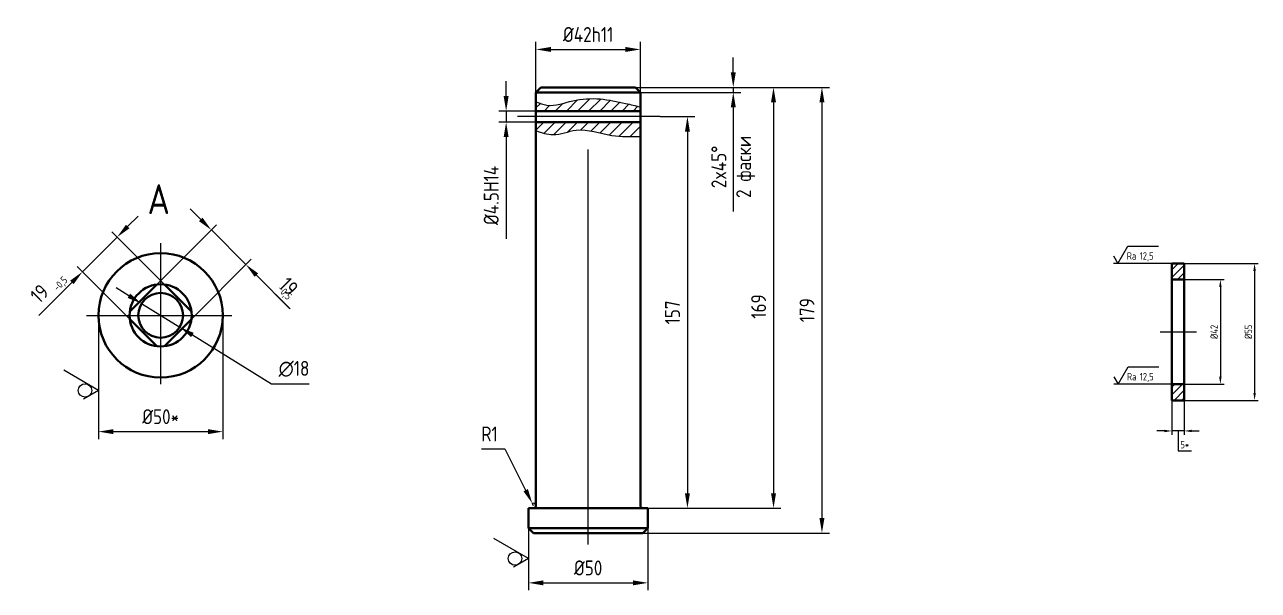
# Model space of a CAD drawing. Header units: millimetres. Extents: x 7762 to 12405, y -3692 to -3213.
# Drawn here: x 10928.9 to 11425.2, y -3533.7 to -3306.5 of the extents above; entities that cross this region are included whole.
import ezdxf
from ezdxf.enums import TextEntityAlignment as Align

# ---------------------------------------------------------------- set-up
doc = ezdxf.new("R2010")
doc.units = ezdxf.units.MM
doc.linetypes.add('CENTER', pattern=[50.8, 31.75, -6.35, 6.35, -6.35])
for name, color, linetype in [('Bord', 1, 'Continuous'), ('Cen', 5, 'CENTER'), ('Dim', 7, 'Continuous'), ('Hatch', 250, 'Continuous'), ('Text', 3, 'Continuous'), ('Textb', 6, 'Continuous')]:
    doc.layers.add(name, color=color, linetype=linetype)
doc.layers.add('Cont', color=6, linetype='Continuous', lineweight=40)
doc.styles.add('Style1', font='romans.shx', dxfattribs={"width": 0.8})
doc.dimstyles.new('LIN', dxfattribs={"dimtxt": 3, "dimasz": 3, "dimexe": 1.5, "dimexo": 0, "dimgap": 1, "dimtad": 1, "dimtoh": 1, "dimdec": 0, "dimzin": 12, "dimdsep": 46, "dimtxsty": 'Style1', "dimcen": 0, "dimclrt": 3, "dimadec": 0, "dimazin": 0, "dimtfac": 1, "dimtdec": 0, "dimtmove": 1, "dimatfit": 3, "dimfxl": 1, "dimtolj": 1, "dimtzin": 12, "dimarcsym": 0})
doc.dimstyles.new('LIN_2', dxfattribs={"dimscale": 2, "dimtxt": 3, "dimasz": 3, "dimexe": 1.5, "dimexo": 0, "dimgap": 1.5, "dimtad": 1, "dimzin": 13, "dimdsep": 46, "dimtxsty": 'Style1', "dimcen": 0, "dimclrt": 3, "dimadec": 0, "dimazin": 0, "dimtfac": 1, "dimtmove": 0, "dimatfit": 0, "dimfxl": 1, "dimtolj": 1, "dimtzin": 13, "dimarcsym": 0})
doc.dimstyles.new('Rad_2', dxfattribs={"dimscale": 2, "dimtxt": 3, "dimasz": 3, "dimexe": 1.25, "dimexo": 0, "dimgap": 1.5, "dimtad": 1, "dimtoh": 1, "dimtxsty": 'Style1', "dimcen": 2.5, "dimclrt": 3, "dimadec": 0, "dimazin": 0, "dimtfac": 1, "dimtmove": 0, "dimatfit": 3, "dimfxl": 1, "dimarcsym": 0})
pattern_1 = [(45, (9944.528, -3726.2457), (-2.245064, 2.245064), [])]

# ---------------------------------------------------------------- blocks, each defined once
blk = doc.blocks.new('ZNAK19')
at = {"layer": 'Text', "style": 'Style1', "width": 0.8}
blk.add_attdef('1', (4.28, -0.84), '', height=3, dxfattribs=at)
at = {"layer": 'Textb', "style": 'Style1', "width": 0.8}
blk.add_attdef('А', text='', height=6, dxfattribs=at).set_placement((4.2, 0.54), align=Align.RIGHT)
blk = doc.blocks.new('sherISO_09')
at = {"layer": 'Text'}
for q in [(4.04, 7), (-1.73, 3)]:
    blk.add_line((0, 0), q, dxfattribs=at)
blk.add_circle((0, 2.71), 1.35, dxfattribs=at)
blk = doc.blocks.new('*D213')
at = {"layer": 'Defpoints', "color": 0, "transparency": 16777216}
for p in [(11004.03, -3388.95), (10982.13, -3410.84), (10996.05, -3424.76)]:
    blk.add_point(p, dxfattribs=at)
at = {"layer": 'Dim', "color": 0, "lineweight": -2, "transparency": 16777216}
for p, q in [((10999.79, -3384.71), (10995.54, -3380.46)), ((10982.13, -3410.84), (11006.15, -3386.83)), ((11004.03, -3388.95), (11017.94, -3402.86)), ((10996.05, -3424.76), (11020.06, -3400.74)), ((11022.19, -3407.11), (11035.52, -3420.44))]:
    blk.add_line(p, q, dxfattribs=at)
at = {"layer": 'Dim', "color": 0, "transparency": 16777216}
for points in [[(11000.49, -3384), (10999.08, -3385.41), (11004.03, -3388.95)], [(11022.89, -3406.4), (11021.48, -3407.81), (11017.94, -3402.86)]]:
    blk.add_solid(points, dxfattribs=at)
at = {"layer": 'Dim', "color": 3, "transparency": 16777216, "insert": (11035.22, -3411.65), "char_height": 6, "attachment_point": 5, "rotation": 315, "style": 'Style1'}
blk.add_mtext('\\A1;19', dxfattribs=at)
blk = doc.blocks.new('*D214')
at = {"layer": 'Defpoints', "color": 0, "transparency": 16777216}
for p in [(10952.22, -3405.74), (10985.15, -3410.84), (10971.23, -3424.76)]:
    blk.add_point(p, dxfattribs=at)
at = {"layer": 'Dim', "color": 0, "lineweight": -2, "transparency": 16777216}
for p, q in [((10970.37, -3387.59), (10974.62, -3383.34)), ((10966.13, -3391.83), (10952.22, -3405.74)), ((10985.15, -3410.84), (10964.01, -3389.71)), ((10971.23, -3424.76), (10950.1, -3403.62)), ((10947.97, -3409.99), (10934.64, -3423.32))]:
    blk.add_line(p, q, dxfattribs=at)
at = {"layer": 'Dim', "color": 0, "transparency": 16777216}
for points in [[(10969.67, -3386.88), (10971.08, -3388.29), (10966.13, -3391.83)], [(10947.27, -3409.28), (10948.68, -3410.69), (10952.22, -3405.74)]]:
    blk.add_solid(points, dxfattribs=at)
at = {"layer": 'Dim', "color": 3, "transparency": 16777216, "insert": (10934.94, -3414.53), "char_height": 6, "attachment_point": 5, "rotation": 45, "style": 'Style1'}
blk.add_mtext('\\A1;19', dxfattribs=at)
blk = doc.blocks.new('*D215')
at = {"layer": 'Defpoints', "color": 0, "transparency": 16777216}
for p in [(10958.64, -3423.25), (11008.64, -3423.25), (11008.64, -3469.97)]:
    blk.add_point(p, dxfattribs=at)
at = {"layer": 'Dim', "color": 0, "lineweight": -2, "transparency": 16777216}
for p, q in [((10958.64, -3423.25), (10958.64, -3472.97)), ((11008.64, -3423.25), (11008.64, -3472.97)), ((10964.64, -3469.97), (11002.64, -3469.97))]:
    blk.add_line(p, q, dxfattribs=at)
at = {"layer": 'Dim', "color": 0, "transparency": 16777216}
for points in [[(10964.64, -3468.97), (10964.64, -3470.97), (10958.64, -3469.97)], [(11002.64, -3468.97), (11002.64, -3470.97), (11008.64, -3469.97)]]:
    blk.add_solid(points, dxfattribs=at)
at = {"layer": 'Dim', "color": 3, "transparency": 16777216, "insert": (10983.64, -3463.97), "char_height": 6, "attachment_point": 5, "style": 'Style1'}
blk.add_mtext('\\A1;%%C50*', dxfattribs=at)
blk = doc.blocks.new('*D216')
at = {"layer": 'Defpoints', "color": 0, "transparency": 16777216}
for p in [(10975.98, -3418.53), (10991.3, -3427.98)]:
    blk.add_point(p, dxfattribs=at)
at = {"layer": 'Dim', "color": 0, "lineweight": -2, "transparency": 16777216}
for p, q in [((10970.87, -3415.38), (10965.77, -3412.23)), ((10975.98, -3418.53), (10991.3, -3427.98)), ((10996.41, -3431.12), (11028.23, -3450.75)), ((11028.23, -3450.75), (11043.35, -3450.75))]:
    blk.add_line(p, q, dxfattribs=at)
at = {"layer": 'Dim', "color": 0, "transparency": 16777216}
for points in [[(10971.4, -3414.53), (10970.35, -3416.23), (10975.98, -3418.53)], [(10996.93, -3430.27), (10995.88, -3431.98), (10991.3, -3427.98)]]:
    blk.add_solid(points, dxfattribs=at)
at = {"layer": 'Dim', "color": 3, "transparency": 16777216, "insert": (11037.29, -3444.75), "char_height": 6, "attachment_point": 5, "style": 'Style1'}
blk.add_mtext('∅18', dxfattribs=at)
blk = doc.blocks.new('*D218')
at = {"layer": 'Defpoints', "color": 0, "transparency": 16777216}
for p in [(11176.61, -3316.41), (11134.61, -3333.65), (11176.61, -3333.65)]:
    blk.add_point(p, dxfattribs=at)
at = {"layer": 'Dim', "color": 0, "lineweight": -2, "transparency": 16777216}
for p, q in [((11134.61, -3333.65), (11134.61, -3313.41)), ((11176.61, -3333.65), (11176.61, -3313.41)), ((11140.61, -3316.41), (11170.61, -3316.41))]:
    blk.add_line(p, q, dxfattribs=at)
at = {"layer": 'Dim', "color": 0, "transparency": 16777216}
for points in [[(11140.61, -3315.41), (11140.61, -3317.41), (11134.61, -3316.41)], [(11170.61, -3315.41), (11170.61, -3317.41), (11176.61, -3316.41)]]:
    blk.add_solid(points, dxfattribs=at)
at = {"layer": 'Dim', "color": 3, "transparency": 16777216, "insert": (11155.61, -3310.41), "char_height": 6, "attachment_point": 5, "style": 'Style1'}
blk.add_mtext('\\A1;%%C42h11', dxfattribs=at)
blk = doc.blocks.new('*D219')
at = {"layer": 'Defpoints', "color": 0, "transparency": 16777216}
for p in [(11174.61, -3331.65), (11176.61, -3333.65), (11213.97, -3333.65)]:
    blk.add_point(p, dxfattribs=at)
at = {"layer": 'Dim', "color": 0, "lineweight": -2, "transparency": 16777216}
for p, q in [((11213.97, -3325.65), (11213.97, -3319.65)), ((11174.61, -3331.65), (11216.97, -3331.65)), ((11176.61, -3333.65), (11216.97, -3333.65)), ((11213.97, -3331.65), (11213.97, -3333.65)), ((11213.97, -3339.65), (11213.97, -3381.59))]:
    blk.add_line(p, q, dxfattribs=at)
at = {"layer": 'Dim', "color": 0, "transparency": 16777216}
for points in [[(11212.97, -3325.65), (11214.97, -3325.65), (11213.97, -3331.65)], [(11212.97, -3339.65), (11214.97, -3339.65), (11213.97, -3333.65)]]:
    blk.add_solid(points, dxfattribs=at)
at = {"layer": 'Dim', "color": 3, "transparency": 16777216, "insert": (11213.97, -3363.62), "char_height": 6, "attachment_point": 5, "rotation": 90, "style": 'Style1'}
blk.add_mtext('\\A1;2x45%%D\\P2 фаски', dxfattribs=at)
blk = doc.blocks.new('*D220')
at = {"layer": 'Defpoints', "color": 0, "transparency": 16777216}
for p in [(11174.61, -3331.65), (11179.61, -3500.73), (11230.16, -3500.73)]:
    blk.add_point(p, dxfattribs=at)
at = {"layer": 'Dim', "color": 0, "lineweight": -2, "transparency": 16777216}
for p, q in [((11174.61, -3331.65), (11233.16, -3331.65)), ((11230.16, -3337.65), (11230.16, -3494.73)), ((11179.61, -3500.73), (11233.16, -3500.73))]:
    blk.add_line(p, q, dxfattribs=at)
at = {"layer": 'Dim', "color": 0, "transparency": 16777216}
for points in [[(11229.16, -3337.65), (11231.16, -3337.65), (11230.16, -3331.65)], [(11229.16, -3494.73), (11231.16, -3494.73), (11230.16, -3500.73)]]:
    blk.add_solid(points, dxfattribs=at)
at = {"layer": 'Dim', "color": 3, "transparency": 16777216, "insert": (11224.16, -3419.69), "char_height": 6, "attachment_point": 5, "rotation": 90, "style": 'Style1'}
blk.add_mtext('\\A1;169', dxfattribs=at)
blk = doc.blocks.new('*D221')
at = {"layer": 'Defpoints', "color": 0, "transparency": 16777216}
for p in [(11174.61, -3331.65), (11177.61, -3510.73), (11249.64, -3510.73)]:
    blk.add_point(p, dxfattribs=at)
at = {"layer": 'Dim', "color": 0, "lineweight": -2, "transparency": 16777216}
for p, q in [((11174.61, -3331.65), (11252.64, -3331.65)), ((11249.64, -3337.65), (11249.64, -3504.73)), ((11177.61, -3510.73), (11252.64, -3510.73))]:
    blk.add_line(p, q, dxfattribs=at)
at = {"layer": 'Dim', "color": 0, "transparency": 16777216}
for points in [[(11248.64, -3337.65), (11250.64, -3337.65), (11249.64, -3331.65)], [(11248.64, -3504.73), (11250.64, -3504.73), (11249.64, -3510.73)]]:
    blk.add_solid(points, dxfattribs=at)
at = {"layer": 'Dim', "color": 3, "transparency": 16777216, "insert": (11243.64, -3421.19), "char_height": 6, "attachment_point": 5, "rotation": 90, "style": 'Style1'}
blk.add_mtext('\\A1;179', dxfattribs=at)
blk = doc.blocks.new('*D222')
at = {"layer": 'Defpoints', "color": 0, "transparency": 16777216}
for p in [(11134.61, -3341.15), (11122.61, -3345.65), (11134.61, -3345.65)]:
    blk.add_point(p, dxfattribs=at)
at = {"layer": 'Dim', "color": 0, "lineweight": -2, "transparency": 16777216}
for p, q in [((11122.61, -3335.15), (11122.61, -3329.15)), ((11134.61, -3341.15), (11119.61, -3341.15)), ((11122.61, -3341.15), (11122.61, -3345.65)), ((11134.61, -3345.65), (11119.61, -3345.65)), ((11122.61, -3351.65), (11122.61, -3392.45))]:
    blk.add_line(p, q, dxfattribs=at)
at = {"layer": 'Dim', "color": 0, "transparency": 16777216}
for points in [[(11121.61, -3335.15), (11123.61, -3335.15), (11122.61, -3341.15)], [(11121.61, -3351.65), (11123.61, -3351.65), (11122.61, -3345.65)]]:
    blk.add_solid(points, dxfattribs=at)
at = {"layer": 'Dim', "color": 3, "transparency": 16777216, "insert": (11116.61, -3375.05), "char_height": 6, "attachment_point": 5, "rotation": 90, "style": 'Style1'}
blk.add_mtext('\\A1;%%C4.5H14', dxfattribs=at)
blk = doc.blocks.new('*D223')
at = {"layer": 'Defpoints', "color": 0, "transparency": 16777216}
for p in [(11184.53, -3343.4), (11179.61, -3500.73), (11195.53, -3500.73)]:
    blk.add_point(p, dxfattribs=at)
at = {"layer": 'Dim', "color": 0, "lineweight": -2, "transparency": 16777216}
for p, q in [((11184.53, -3343.4), (11198.53, -3343.4)), ((11195.53, -3349.4), (11195.53, -3494.73)), ((11179.61, -3500.73), (11198.53, -3500.73))]:
    blk.add_line(p, q, dxfattribs=at)
at = {"layer": 'Dim', "color": 0, "transparency": 16777216}
for points in [[(11194.53, -3349.4), (11196.53, -3349.4), (11195.53, -3343.4)], [(11194.53, -3494.73), (11196.53, -3494.73), (11195.53, -3500.73)]]:
    blk.add_solid(points, dxfattribs=at)
at = {"layer": 'Dim', "color": 3, "transparency": 16777216, "insert": (11189.53, -3422.07), "char_height": 6, "attachment_point": 5, "rotation": 90, "style": 'Style1'}
blk.add_mtext('\\A1;157', dxfattribs=at)
blk = doc.blocks.new('*D224')
at = {"layer": 'Defpoints', "color": 0, "transparency": 16777216}
for p in [(11131.61, -3508.73), (11179.61, -3508.73), (11179.61, -3530.73)]:
    blk.add_point(p, dxfattribs=at)
at = {"layer": 'Dim', "color": 0, "lineweight": -2, "transparency": 16777216}
for p, q in [((11131.61, -3508.73), (11131.61, -3533.73)), ((11179.61, -3508.73), (11179.61, -3533.73)), ((11137.61, -3530.73), (11173.61, -3530.73))]:
    blk.add_line(p, q, dxfattribs=at)
at = {"layer": 'Dim', "color": 0, "transparency": 16777216}
for points in [[(11137.61, -3529.73), (11137.61, -3531.73), (11131.61, -3530.73)], [(11173.61, -3529.73), (11173.61, -3531.73), (11179.61, -3530.73)]]:
    blk.add_solid(points, dxfattribs=at)
at = {"layer": 'Dim', "color": 3, "transparency": 16777216, "insert": (11155.61, -3524.73), "char_height": 6, "attachment_point": 5, "style": 'Style1'}
blk.add_mtext('\\A1;%%C50', dxfattribs=at)
blk = doc.blocks.new('*D225')
at = {"layer": 'Defpoints', "color": 0, "transparency": 16777216}
for p in [(11133.16, -3498.84), (11133.61, -3499.73)]:
    blk.add_point(p, dxfattribs=at)
at = {"layer": 'Dim', "color": 0, "lineweight": -2, "transparency": 16777216}
for p, q in [((11112.71, -3476.93), (11122.11, -3476.93)), ((11122.11, -3476.93), (11130.46, -3493.48)), ((11133.61, -3499.73), (11133.16, -3498.84))]:
    blk.add_line(p, q, dxfattribs=at)
blk.add_arc((11133.61, -3499.73), 1, 0, 116.7715, dxfattribs=at)
at = {"layer": 'Dim', "color": 0, "transparency": 16777216}
blk.add_solid([(11131.35, -3493.03), (11129.57, -3493.93), (11133.16, -3498.84)], dxfattribs=at)
at = {"layer": 'Dim', "color": 3, "transparency": 16777216, "insert": (11115.91, -3470.93), "char_height": 6, "attachment_point": 5, "style": 'Style1'}
blk.add_mtext('R1', dxfattribs=at)
blk = doc.blocks.new('*D227')
at = {"layer": 'Defpoints', "color": 0, "transparency": 16777216}
for p in [(11395.37, -3408.91), (11395.37, -3450.91), (11409.9, -3450.91)]:
    blk.add_point(p, dxfattribs=at)
at = {"layer": 'Dim', "color": 0, "lineweight": -2, "transparency": 16777216}
for p, q in [((11395.37, -3408.91), (11411.4, -3408.91)), ((11409.9, -3411.91), (11409.9, -3447.91)), ((11395.37, -3450.91), (11411.4, -3450.91))]:
    blk.add_line(p, q, dxfattribs=at)
at = {"layer": 'Dim', "color": 0, "transparency": 16777216}
for points in [[(11409.4, -3411.91), (11410.4, -3411.91), (11409.9, -3408.91)], [(11409.4, -3447.91), (11410.4, -3447.91), (11409.9, -3450.91)]]:
    blk.add_solid(points, dxfattribs=at)
at = {"layer": 'Dim', "color": 3, "transparency": 16777216, "insert": (11407.4, -3429.91), "char_height": 3, "attachment_point": 5, "rotation": 90, "style": 'Style1'}
blk.add_mtext('\\A1;%%C42', dxfattribs=at)
blk = doc.blocks.new('*D228')
at = {"layer": 'Defpoints', "color": 0, "transparency": 16777216}
for p in [(11395.37, -3402.41), (11395.37, -3457.41), (11423.67, -3457.41)]:
    blk.add_point(p, dxfattribs=at)
at = {"layer": 'Dim', "color": 0, "lineweight": -2, "transparency": 16777216}
for p, q in [((11395.37, -3402.41), (11425.17, -3402.41)), ((11423.67, -3405.41), (11423.67, -3454.41)), ((11395.37, -3457.41), (11425.17, -3457.41))]:
    blk.add_line(p, q, dxfattribs=at)
at = {"layer": 'Dim', "color": 0, "transparency": 16777216}
for points in [[(11423.17, -3405.41), (11424.17, -3405.41), (11423.67, -3402.41)], [(11423.17, -3454.41), (11424.17, -3454.41), (11423.67, -3457.41)]]:
    blk.add_solid(points, dxfattribs=at)
at = {"layer": 'Dim', "color": 3, "transparency": 16777216, "insert": (11421.17, -3429.91), "char_height": 3, "attachment_point": 5, "rotation": 90, "style": 'Style1'}
blk.add_mtext('\\A1;%%C55', dxfattribs=at)
blk = doc.blocks.new('*D229')
at = {"layer": 'Defpoints', "color": 0, "transparency": 16777216}
for p in [(11390.37, -3457.41), (11395.37, -3457.41), (11390.37, -3469.7)]:
    blk.add_point(p, dxfattribs=at)
at = {"layer": 'Dim', "color": 0, "lineweight": -2, "transparency": 16777216}
for p, q in [((11390.37, -3457.41), (11390.37, -3471.2)), ((11395.37, -3457.41), (11395.37, -3471.2)), ((11387.37, -3469.7), (11384.37, -3469.7)), ((11395.37, -3469.7), (11390.37, -3469.7)), ((11395.37, -3469.7), (11390.37, -3469.7)), ((11392.87, -3469.7), (11392.87, -3477.7)), ((11398.37, -3469.7), (11401.37, -3469.7)), ((11392.87, -3477.7), (11398.29, -3477.7))]:
    blk.add_line(p, q, dxfattribs=at)
at = {"layer": 'Dim', "color": 0, "transparency": 16777216}
for points in [[(11387.37, -3469.2), (11387.37, -3470.2), (11390.37, -3469.7)], [(11398.37, -3469.2), (11398.37, -3470.2), (11395.37, -3469.7)]]:
    blk.add_solid(points, dxfattribs=at)
at = {"layer": 'Dim', "color": 3, "transparency": 16777216, "insert": (11395.58, -3475.2), "char_height": 3, "attachment_point": 5, "style": 'Style1'}
blk.add_mtext('\\A1;5*', dxfattribs=at)
blk = doc.blocks.new('sherISO_01')
at = {"layer": 'Text'}
blk.add_line((4.04, 7), (16.36, 7), dxfattribs=at)
blk.add_lwpolyline([(-1.73, 3), (0, 0), (4.04, 7)], dxfattribs=at)
at = {"layer": 'Text', "style": 'Style1', "width": 0.8}
blk.add_text('Ra', height=3, dxfattribs=at).set_placement((3.58, 1.5))
blk.add_attdef('12,5', (8.73, 1.5), '', height=3, dxfattribs=at)

msp = doc.modelspace()

# ---------------------------------------------------------------- hatches: boundary and pattern name
at = {"layer": 'Hatch'}
h = msp.add_hatch(dxfattribs=at)
h.set_pattern_fill('ANSI31', color=256)
h.set_pattern_definition(pattern_1)
edge = h.paths.add_edge_path()
edge.add_spline(control_points=[(11155.613, -3336.215), (11153.552, -3336.311), (11147.972, -3337.05), (11140.903, -3339.861), (11136.079, -3338.052), (11134.613, -3337.503)], knot_values=[0, 0, 0, 0, 6.1949998, 16.736746, 21.3394067, 21.3394067, 21.3394067, 21.3394067], degree=3, periodic=0)
edge.add_line((11134.613, -3337.503), (11134.613, -3341.152))
edge.add_line((11134.613, -3341.152), (11155.613, -3341.152))
edge.add_line((11155.613, -3341.152), (11155.613, -3336.215))
edge = h.paths.add_edge_path()
edge.add_spline(control_points=[(11176.613, -3339.497), (11174.64, -3339.028), (11169.286, -3337.755), (11162.28, -3336.247), (11157.214, -3336.141), (11155.613, -3336.215)], knot_values=[21.3394067, 21.3394067, 21.3394067, 21.3394067, 27.4296917, 37.8667372, 42.6753765, 42.6753765, 42.6753765, 42.6753765], degree=3, periodic=0)
edge.add_line((11155.613, -3336.215), (11155.613, -3341.152))
edge.add_line((11155.613, -3341.152), (11176.613, -3341.152))
edge.add_line((11176.613, -3341.152), (11176.613, -3339.497))
h = msp.add_hatch(dxfattribs=at)
h.set_pattern_fill('ANSI31', color=256)
h.set_pattern_definition(pattern_1)
edge = h.paths.add_edge_path()
edge.add_line((11155.613, -3345.652), (11134.613, -3345.652))
edge.add_line((11134.613, -3345.652), (11134.613, -3349.018))
edge.add_spline(control_points=[(11134.613, -3349.018), (11136.894, -3349.826), (11142.24, -3351.721), (11149.265, -3348.476), (11153.994, -3348.736), (11155.613, -3348.969)], knot_values=[0, 0, 0, 0, 7.045414, 16.5113646, 21.4297214, 21.4297214, 21.4297214, 21.4297214], degree=3, periodic=0)
edge.add_line((11155.613, -3348.969), (11155.613, -3345.652))
edge = h.paths.add_edge_path()
edge.add_line((11176.613, -3345.652), (11155.613, -3345.652))
edge.add_line((11155.613, -3345.652), (11155.613, -3348.969))
edge.add_spline(control_points=[(11155.613, -3348.969), (11158.767, -3349.423), (11165.731, -3351.628), (11172.771, -3351.445), (11176.613, -3351.345)], knot_values=[21.4297214, 21.4297214, 21.4297214, 21.4297214, 31.0093339, 42.5214697, 42.5214697, 42.5214697, 42.5214697], degree=3, periodic=0)
edge.add_line((11176.613, -3351.345), (11176.613, -3345.652))
h = msp.add_hatch(dxfattribs=at)
h.set_pattern_fill('ANSI31', color=256, scale=0.7, style=0)
h.set_pattern_definition([(45, (10246.4026, -4885.2095), (-1.5715448, 1.5715448), [])])
h.paths.add_polyline_path([(11390.365, -3408.905), (11395.365, -3408.909), (11395.365, -3402.409), (11390.365, -3402.409)])
h.paths.add_polyline_path([(11395.365, -3457.409), (11395.365, -3450.909), (11390.365, -3450.909), (11390.365, -3457.409)])

# ---------------------------------------------------------------- linework, layer by layer
at = {"layer": 'Bord'}
for points, knots in [([(11134.613, -3337.503), (11136.079, -3338.052), (11140.903, -3339.861), (11149.565, -3336.417), (11160.246, -3335.809), (11169.286, -3337.755), (11174.64, -3339.028), (11176.613, -3339.497)], [0, 0, 0, 0, 4.6026608, 15.1444069, 26.1480461, 36.5850916, 42.6753765, 42.6753765, 42.6753765, 42.6753765]), ([(11134.613, -3349.018), (11136.894, -3349.826), (11142.24, -3351.721), (11152.406, -3347.026), (11164.089, -3351.671), (11172.771, -3351.445), (11176.613, -3351.345)], [0, 0, 0, 0, 7.045414, 16.5113646, 31.0093339, 42.5214697, 42.5214697, 42.5214697, 42.5214697])]:
    msp.add_open_spline(points, degree=3, knots=knots, dxfattribs=at)
at = {"layer": 'Cen', "ltscale": 5}
for p, q in [((11155.613, -3515.372), (11155.613, -3327.998)), ((11184.532, -3343.402), (11127.205, -3343.402)), ((10983.64, -3394.281), (10983.64, -3450.846)), ((10953.8, -3423.251), (11012.214, -3423.251))]:
    msp.add_line(p, q, dxfattribs=at)
at = {"layer": 'Cen', "ltscale": 4}
msp.add_line((11385.664, -3429.909), (11400.341, -3429.909), dxfattribs=at)
at = {"layer": 'Cont'}
for p, q in [((11134.613, -3333.652), (11136.613, -3331.652)), ((11134.613, -3333.652), (11176.613, -3333.652)), ((11134.613, -3333.652), (11134.613, -3371.733)), ((11136.613, -3331.652), (11174.613, -3331.652)), ((11176.613, -3333.652), (11174.613, -3331.652)), ((11176.613, -3333.652), (11176.613, -3371.733)), ((11134.613, -3341.152), (11176.613, -3341.152)), ((11176.613, -3345.652), (11134.613, -3345.652)), ((11134.613, -3371.733), (11134.613, -3479.733)), ((11176.613, -3371.733), (11176.613, -3434.733)), ((11390.365, -3402.409), (11390.365, -3457.409)), ((11395.365, -3402.409), (11390.365, -3402.409)), ((11395.365, -3457.409), (11395.365, -3402.409)), ((11390.365, -3408.905), (11395.365, -3408.909)), ((10982.135, -3410.842), (10971.231, -3421.746)), ((10996.049, -3421.746), (10985.145, -3410.842)), ((10971.231, -3424.756), (10982.135, -3435.66)), ((10985.145, -3435.66), (10996.049, -3424.756)), ((11176.613, -3434.733), (11176.613, -3499.733)), ((11390.365, -3450.909), (11395.365, -3450.909)), ((11390.365, -3457.409), (11395.365, -3457.409)), ((11134.613, -3479.733), (11134.613, -3499.733)), ((11133.613, -3500.733), (11131.613, -3500.733)), ((11131.613, -3500.733), (11131.613, -3508.733)), ((11133.613, -3500.733), (11177.613, -3500.733)), ((11179.613, -3500.733), (11177.613, -3500.733)), ((11179.613, -3500.733), (11179.613, -3508.733)), ((11131.613, -3508.733), (11179.613, -3508.733)), ((11131.613, -3508.733), (11133.613, -3510.733)), ((11177.613, -3510.733), (11133.613, -3510.733)), ((11179.613, -3508.733), (11177.613, -3510.733))]:
    msp.add_line(p, q, dxfattribs=at)
for radius in [25, 12.5, 9]:
    msp.add_circle((10983.64, -3423.251), radius, dxfattribs=at)
for centre, start, end in [((11133.613, -3499.733), 270, 0), ((11177.613, -3499.733), 180, 270)]:
    msp.add_arc(centre, 1, start, end, dxfattribs=at)
at = {"layer": 'Dim'}
for p, q in [((11390.365, -3402.409), (11366.957, -3402.392)), ((11029.863, -3414.782), (11035.679, -3420.598)), ((11390.365, -3450.909), (11366.983, -3450.909))]:
    msp.add_line(p, q, dxfattribs=at)

# ---------------------------------------------------------------- block references
at = {"layer": 'Cont'}
for p in [(11368.689, -3402.392), (11368.725, -3450.909)]:
    msp.add_blockref('sherISO_01', p, dxfattribs=at).add_auto_attribs({'12,5': '12,5'})
at = {"layer": 'Cont', "xscale": 2, "yscale": 2, "zscale": 2, "rotation": 90}
for p in [(10958.64, -3453.416), (11131.613, -3520.98)]:
    msp.add_blockref('sherISO_09', p, dxfattribs=at)
at = {"layer": 'Dim'}
ref = msp.add_blockref('ZNAK19', (10978.968, -3383.655), dxfattribs=dict(at, xscale=2, yscale=2, zscale=2))
ref.add_attrib('А', 'А', dxfattribs={"layer": 'Textb', "height": 12, "style": 'Style1', "width": 0.8}).set_placement((10987.363, -3382.571), align=Align.RIGHT)

# ---------------------------------------------------------------- texts
at = {"layer": 'Text', "char_height": 3, "attachment_point": 1, "style": 'Style1'}
for insert, rotation in [((10940.082, -3411.639), 45.50404), ((11032.627, -3410.8), 312.85903)]:
    msp.add_mtext_dynamic_manual_height_columns('-0,5', width=11.20923, gutter_width=17.5, heights=[0], dxfattribs=dict(at, insert=insert, rotation=rotation))

# ---------------------------------------------------------------- dimensions: what is measured, and where the dimension line sits
at = {"layer": 'Dim'}
dim = msp.add_linear_dim(base=(11176.613, -3316.405), p1=(11134.613, -3333.652), p2=(11176.613, -3333.652), text='%%C<>h11', dimstyle='LIN_2', dxfattribs=at)
dim.commit()
dim.dimension.update_dxf_attribs({"geometry": '*D218', "text_midpoint": (11155.613, -3316.405), "dimtype": 160})
dim = msp.add_linear_dim(base=(11213.966, -3333.652), p1=(11174.613, -3331.652), p2=(11176.613, -3333.652), angle=90, text='<>x45%%D\\X2 фаски', dimstyle='LIN_2', dxfattribs=at)
dim.commit()
dim.dimension.update_dxf_attribs({"geometry": '*D219', "text_midpoint": (11213.966, -3363.623), "dimtype": 160})
for base, p1, p2, text, dimstyle, override, picture, middle in [((11122.613, -3345.652), (11134.613, -3341.152), (11134.613, -3345.652), '%%C<>H14', 'LIN_2', {"dimdec": 1, "dimpost": ''}, '*D222', (11116.613, -3375.052)), ((11423.668, -3457.409), (11395.365, -3402.409), (11395.365, -3457.409), '%%C<>', 'LIN', {"dimpost": ''}, '*D228', (11421.168, -3429.909)), ((11409.904, -3450.909), (11395.365, -3408.909), (11395.365, -3450.909), '%%C<>', 'LIN', {"dimpost": ''}, '*D227', (11407.404, -3429.909))]:
    dim = msp.add_linear_dim(base=base, p1=p1, p2=p2, angle=90, text=text, dimstyle=dimstyle, override=override, dxfattribs=at)
    dim.commit()
    dim.dimension.update_dxf_attribs({"geometry": picture, "text_midpoint": middle})
for base, p1, picture, middle in [((11230.165, -3500.733), (11174.613, -3331.652), '*D220', (11230.165, -3419.687)), ((11195.532, -3500.733), (11184.532, -3343.402), '*D223', (11195.532, -3422.068))]:
    dim = msp.add_linear_dim(base=base, p1=p1, p2=(11179.613, -3500.733), angle=90, dimstyle='LIN_2', override={"dimdec": 0}, dxfattribs=at)
    dim.commit()
    dim.dimension.update_dxf_attribs({"geometry": picture, "text_midpoint": middle, "dimtype": 160})
dim = msp.add_linear_dim(base=(11249.636, -3510.733), p1=(11174.613, -3331.652), p2=(11177.613, -3510.733), angle=90, dimstyle='LIN_2', override={"dimdec": 0}, dxfattribs=at)
dim.commit()
dim.dimension.update_dxf_attribs({"geometry": '*D221', "text_midpoint": (11243.636, -3421.193)})
for base, p1, p2, angle, picture, middle in [((10952.217, -3405.743), (10985.145, -3410.842), (10971.231, -3424.756), 225, '*D214', (10939.186, -3418.774)), ((11004.029, -3388.948), (10996.049, -3424.756), (10982.135, -3410.842), 135, '*D213', (11030.974, -3415.893))]:
    dim = msp.add_linear_dim(base=base, p1=p1, p2=p2, angle=angle, text='19', dimstyle='LIN_2', override={"dimdec": 0}, dxfattribs=at)
    dim.commit()
    dim.dimension.update_dxf_attribs({"geometry": picture, "text_midpoint": middle, "dimtype": 161})
dim = msp.add_diameter_dim_2p(p1=(10975.979, -3418.527), p2=(10991.3, -3427.975), dimstyle='Rad_2', override={"dimatfit": 2}, dxfattribs=at)
dim.commit()
dim.dimension.update_dxf_attribs({"geometry": '*D216', "text_midpoint": (11037.292, -3450.752), "dimtype": 163})
for base, p1, p2, text, override, picture, middle in [((11008.64, -3469.974), (10958.64, -3423.251), (11008.64, -3423.251), '%%C<>*', {"dimdec": 0}, '*D215', (10983.64, -3469.974)), ((11179.613, -3530.727), (11131.613, -3508.733), (11179.613, -3508.733), '%%C50', {"dimdec": 0, "dimpost": ''}, '*D224', (11155.613, -3530.727))]:
    dim = msp.add_linear_dim(base=base, p1=p1, p2=p2, text=text, dimstyle='LIN_2', override=override, dxfattribs=at)
    dim.commit()
    dim.dimension.update_dxf_attribs({"geometry": picture, "text_midpoint": middle, "dimtype": 160})
dim = msp.add_linear_dim(base=(11390.365, -3469.699), p1=(11395.365, -3457.409), p2=(11390.365, -3457.409), text='5*', dimstyle='LIN', dxfattribs=at)
dim.commit()
dim.dimension.update_dxf_attribs({"geometry": '*D229', "text_midpoint": (11393.865, -3475.199)})
dim = msp.add_radius_dim(center=(11133.613, -3499.733), mpoint=(11133.163, -3498.84), dimstyle='Rad_2', override={"dimtol": 0, "dimlim": 0, "dimtp": 0, "dimtm": 0, "dimtfac": 1, "dimtdec": 3, "dimtolj": 0, "dimtzin": 8}, dxfattribs=at)
dim.commit()
dim.dimension.update_dxf_attribs({"geometry": '*D225', "text_midpoint": (11115.909, -3476.931), "dimtype": 164})

doc.saveas('drawing.dxf')
